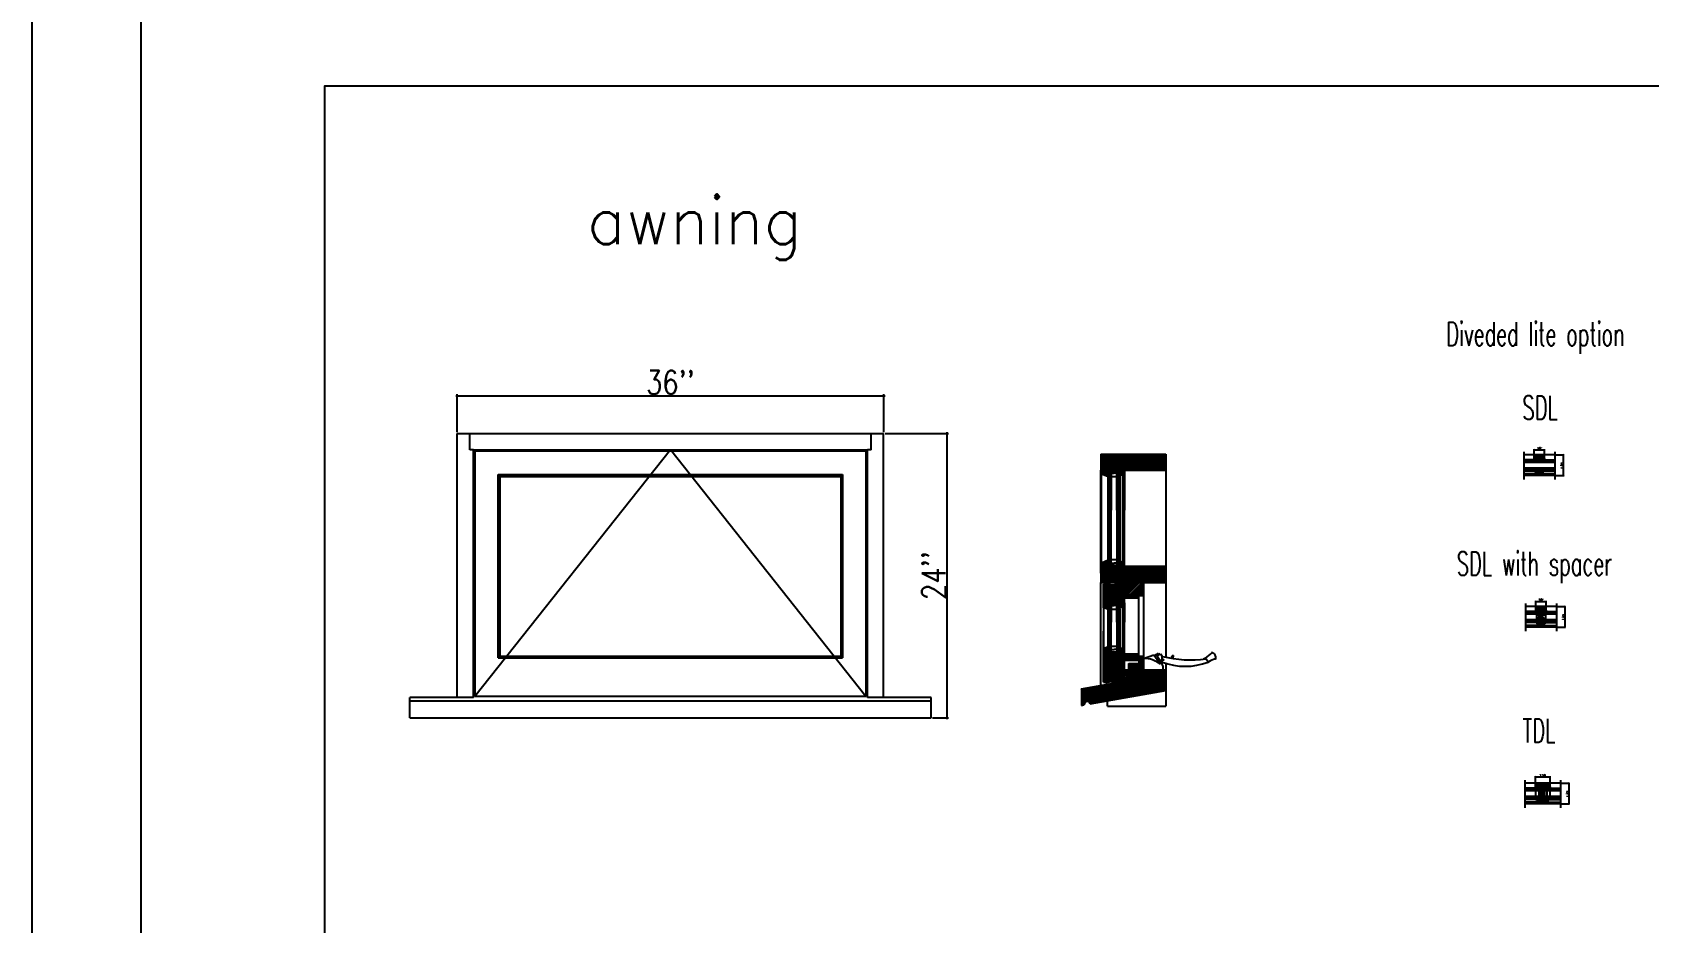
# Model space of a CAD drawing. Header units: inches. Extents: x 1985 to 11287, y 379 to 3234.
# Drawn here: x 8840.1 to 8976.6, y 1825.6 to 1900.8 of the extents above; entities that cross this region are included whole.
import ezdxf

# ---------------------------------------------------------------- set-up
doc = ezdxf.new("R2010")
doc.units = ezdxf.units.IN
doc.header["$MEASUREMENT"] = 0
doc.layers.get('0').update_dxf_attribs({"linetype": 'CONTINUOUS'})
doc.layers.get('Defpoints').update_dxf_attribs({"linetype": 'CONTINUOUS'})
for name, color, linetype in [('COTE1-1 99', 7, 'CONTINUOUS'), ('detail 99', 30, 'CONTINUOUS'), ('elevation 99', 7, 'CONTINUOUS'), ('glass 99', 6, 'CONTINUOUS'), ('glazing tape 99', 7, 'CONTINUOUS'), ('hardware 99', 94, 'CONTINUOUS'), ('hatch 99', 1, 'CONTINUOUS'), ('opening side 99', 1, 'CONTINUOUS'), ('separation 99', 3, 'CONTINUOUS'), ('weatherstripping 99', 5, 'CONTINUOUS'), ('wood detail 99', 7, 'CONTINUOUS')]:
    doc.layers.add(name, color=color, linetype=linetype)
doc.styles.add('MARVIN', font='simplex.shx', dxfattribs={"width": 0.6})
doc.styles.get("Standard").update_dxf_attribs({"font": 'txt.shx', "width": 0.8})
doc.dimstyles.new('1-3', dxfattribs={"dimscale": 2, "dimtxt": 0.125, "dimasz": 0.0625, "dimexe": 0.0625, "dimexo": 0.0625, "dimgap": 0.0625, "dimtad": 1, "dimdec": 4, "dimzin": 0, "dimdsep": 46, "dimlunit": 5, "dimtxsty": 'Standard', "dimblk1": 'OBLIQUE', "dimblk2": 'OBLIQUE', "dimsah": 1, "dimcen": 2, "dimdle": 0.0625, "dimclrd": 1, "dimclre": 1, "dimazin": 0, "dimtfac": 0.375, "dimtdec": 4, "dimtmove": 0, "dimatfit": 3, "dimldrblk": 'OBLIQUE', "dimfxl": 1, "dimfrac": 2, "dimtolj": 1, "dimtzin": 0, "dimarcsym": 0})
doc.dimstyles.new('Muntin', dxfattribs={"dimtxt": 0.125, "dimasz": 0.0625, "dimexe": 0.0625, "dimexo": 0.0625, "dimgap": 0.0625, "dimtad": 1, "dimdec": 5, "dimzin": 0, "dimdsep": 46, "dimlunit": 5, "dimtxsty": 'Standard', "dimblk": 'OBLIQUE', "dimcen": 0.125, "dimclrd": 1, "dimclre": 1, "dimadec": 1, "dimazin": 0, "dimtfac": 0.375, "dimtdec": 5, "dimtmove": 0, "dimatfit": 3, "dimldrblk": 'OBLIQUE', "dimfxl": 1, "dimfrac": 2, "dimtolj": 1, "dimtzin": 0, "dimarcsym": 0})
pattern_1 = [(45, (8551.19921, 1762.0438), (-0.088388348, 0.088388348), [])]

# ---------------------------------------------------------------- blocks, each defined once
blk = doc.blocks.new('_OBLIQUE')
at = {"color": 0, "linetype": 'ByBlock'}
blk.add_line((-0.5, -0.5), (0.5, 0.5), dxfattribs=at)
blk = doc.blocks.new('*D1043')
at = {"layer": 'COTE1-1 99', "color": 1, "lineweight": -2, "transparency": 16777216}
for p, q in [((8912.11, 1866.95), (8917.47, 1866.95)), ((8917.34, 1842.82), (8917.34, 1867.07)), ((8916.11, 1842.95), (8917.47, 1842.95))]:
    blk.add_line(p, q, dxfattribs=at)
at = {"layer": 'Defpoints', "color": 0, "transparency": 16777216}
for p in [(8911.99, 1866.95), (8917.34, 1866.95), (8915.99, 1842.95)]:
    blk.add_point(p, dxfattribs=at)
at = {"layer": 'COTE1-1 99', "color": 1, "lineweight": -2, "transparency": 16777216, "xscale": 0.125, "yscale": 0.125, "zscale": 0.125}
for p, rotation in [((8917.34, 1866.95), 90), ((8917.34, 1842.95), 270)]:
    blk.add_blockref('_OBLIQUE', p, dxfattribs=dict(at, rotation=rotation))
at = {"layer": 'COTE1-1 99', "color": 0, "transparency": 16777216, "insert": (8916.22, 1854.95), "char_height": 2, "attachment_point": 5, "rotation": 90}
blk.add_mtext("\\A1;24''", dxfattribs=at)
blk = doc.blocks.new('*D1044')
at = {"layer": 'COTE1-1 99', "color": 1, "lineweight": -2, "transparency": 16777216}
for p, q in [((8875.86, 1870.13), (8912.11, 1870.13)), ((8875.99, 1867.07), (8875.99, 1870.26)), ((8911.99, 1867.07), (8911.99, 1870.26))]:
    blk.add_line(p, q, dxfattribs=at)
at = {"layer": 'Defpoints', "color": 0, "transparency": 16777216}
for p in [(8911.99, 1870.13), (8875.99, 1866.95), (8911.99, 1866.95)]:
    blk.add_point(p, dxfattribs=at)
at = {"layer": 'COTE1-1 99', "color": 1, "lineweight": -2, "transparency": 16777216, "xscale": 0.125, "yscale": 0.125, "zscale": 0.125, "rotation": 180}
blk.add_blockref('_OBLIQUE', (8875.99, 1870.13), dxfattribs=at)
at = {"layer": 'COTE1-1 99', "color": 1, "lineweight": -2, "transparency": 16777216, "xscale": 0.125, "yscale": 0.125, "zscale": 0.125}
blk.add_blockref('_OBLIQUE', (8911.99, 1870.13), dxfattribs=at)
at = {"layer": 'COTE1-1 99', "color": 0, "transparency": 16777216, "insert": (8893.99, 1871.26), "char_height": 2, "attachment_point": 5}
blk.add_mtext("\\A1;36''", dxfattribs=at)
blk = doc.blocks.new('*D1059')
at = {"layer": 'COTE1-1 99', "color": 1, "lineweight": -2, "transparency": 16777216}
for p, q in [((8967, 1837.12), (8967, 1838.02)), ((8967, 1837.96), (8968.25, 1837.96)), ((8968.25, 1837.12), (8968.25, 1838.02))]:
    blk.add_line(p, q, dxfattribs=at)
at = {"layer": 'Defpoints', "color": 0, "transparency": 16777216}
for p in [(8968.25, 1837.96), (8967, 1837.06), (8968.25, 1837.06)]:
    blk.add_point(p, dxfattribs=at)
at = {"layer": 'COTE1-1 99', "color": 1, "lineweight": -2, "transparency": 16777216, "xscale": 0.0625, "yscale": 0.0625, "zscale": 0.0625, "rotation": 180}
blk.add_blockref('_OBLIQUE', (8967, 1837.96), dxfattribs=at)
at = {"layer": 'COTE1-1 99', "color": 1, "lineweight": -2, "transparency": 16777216, "xscale": 0.0625, "yscale": 0.0625, "zscale": 0.0625}
blk.add_blockref('_OBLIQUE', (8968.25, 1837.96), dxfattribs=at)
at = {"layer": 'COTE1-1 99', "color": 0, "transparency": 16777216, "insert": (8967.62, 1838.08), "char_height": 0.125, "attachment_point": 5}
blk.add_mtext('\\A1;1 1/4', dxfattribs=at)
blk = doc.blocks.new('*D1060')
at = {"layer": 'COTE1-1 99', "color": 1, "lineweight": -2, "transparency": 16777216}
for p, q in [((8966.9, 1864.84), (8966.9, 1865.63)), ((8966.9, 1865.56), (8967.78, 1865.56)), ((8967.78, 1864.84), (8967.78, 1865.63))]:
    blk.add_line(p, q, dxfattribs=at)
at = {"layer": 'Defpoints', "color": 0, "transparency": 16777216}
for p in [(8967.78, 1865.56), (8966.9, 1864.78), (8967.78, 1864.78)]:
    blk.add_point(p, dxfattribs=at)
at = {"layer": 'COTE1-1 99', "color": 1, "lineweight": -2, "transparency": 16777216, "xscale": 0.0625, "yscale": 0.0625, "zscale": 0.0625, "rotation": 180}
blk.add_blockref('_OBLIQUE', (8966.9, 1865.56), dxfattribs=at)
at = {"layer": 'COTE1-1 99', "color": 1, "lineweight": -2, "transparency": 16777216, "xscale": 0.0625, "yscale": 0.0625, "zscale": 0.0625}
blk.add_blockref('_OBLIQUE', (8967.78, 1865.56), dxfattribs=at)
at = {"layer": 'COTE1-1 99', "color": 0, "transparency": 16777216, "insert": (8967.34, 1865.69), "char_height": 0.125, "attachment_point": 5}
blk.add_mtext('\\A1;7/8"', dxfattribs=at)
blk = doc.blocks.new('*D1061')
at = {"layer": 'COTE1-1 99', "color": 1, "lineweight": -2, "transparency": 16777216}
for p, q in [((8967.04, 1852.04), (8967.04, 1852.82)), ((8967.04, 1852.76), (8967.91, 1852.76)), ((8967.91, 1852.04), (8967.91, 1852.82))]:
    blk.add_line(p, q, dxfattribs=at)
at = {"layer": 'Defpoints', "color": 0, "transparency": 16777216}
for p in [(8967.04, 1851.98), (8967.91, 1852.76), (8967.91, 1851.98)]:
    blk.add_point(p, dxfattribs=at)
at = {"layer": 'COTE1-1 99', "color": 1, "lineweight": -2, "transparency": 16777216, "xscale": 0.0625, "yscale": 0.0625, "zscale": 0.0625, "rotation": 180}
blk.add_blockref('_OBLIQUE', (8967.04, 1852.76), dxfattribs=at)
at = {"layer": 'COTE1-1 99', "color": 1, "lineweight": -2, "transparency": 16777216, "xscale": 0.0625, "yscale": 0.0625, "zscale": 0.0625}
blk.add_blockref('_OBLIQUE', (8967.91, 1852.76), dxfattribs=at)
at = {"layer": 'COTE1-1 99', "color": 0, "transparency": 16777216, "insert": (8967.47, 1852.89), "char_height": 0.125, "attachment_point": 5}
blk.add_mtext('\\A1;7/8"', dxfattribs=at)
blk = doc.blocks.new('*D1062')
at = {"layer": 'COTE1-1 99', "color": 1, "lineweight": -2, "transparency": 16777216}
for p, q in [((8969.18, 1837.43), (8969.89, 1837.43)), ((8969.83, 1837.43), (8969.83, 1835.68)), ((8969.18, 1835.68), (8969.89, 1835.68))]:
    blk.add_line(p, q, dxfattribs=at)
at = {"layer": 'Defpoints', "color": 0, "transparency": 16777216}
for p in [(8969.12, 1837.43), (8969.12, 1835.68), (8969.83, 1835.68)]:
    blk.add_point(p, dxfattribs=at)
at = {"layer": 'COTE1-1 99', "color": 1, "lineweight": -2, "transparency": 16777216, "xscale": 0.0625, "yscale": 0.0625, "zscale": 0.0625}
for p, rotation in [((8969.83, 1837.43), 90), ((8969.83, 1835.68), 270)]:
    blk.add_blockref('_OBLIQUE', p, dxfattribs=dict(at, rotation=rotation))
at = {"layer": 'COTE1-1 99', "color": 0, "transparency": 16777216, "insert": (8969.7, 1836.53), "char_height": 0.125, "attachment_point": 5, "rotation": 90}
blk.add_mtext('\\A1;1 3/4', dxfattribs=at)
blk = doc.blocks.new('*D1063')
at = {"layer": 'COTE1-1 99', "color": 1, "lineweight": -2, "transparency": 16777216}
for p, q in [((8968.85, 1852.35), (8969.55, 1852.35)), ((8969.49, 1852.35), (8969.49, 1850.6)), ((8968.85, 1850.6), (8969.55, 1850.6))]:
    blk.add_line(p, q, dxfattribs=at)
at = {"layer": 'Defpoints', "color": 0, "transparency": 16777216}
for p in [(8968.79, 1852.35), (8968.79, 1850.6), (8969.49, 1850.6)]:
    blk.add_point(p, dxfattribs=at)
at = {"layer": 'COTE1-1 99', "color": 1, "lineweight": -2, "transparency": 16777216, "xscale": 0.0625, "yscale": 0.0625, "zscale": 0.0625}
for p, rotation in [((8969.49, 1852.35), 90), ((8969.49, 1850.6), 270)]:
    blk.add_blockref('_OBLIQUE', p, dxfattribs=dict(at, rotation=rotation))
at = {"layer": 'COTE1-1 99', "color": 0, "transparency": 16777216, "insert": (8969.37, 1851.45), "char_height": 0.125, "attachment_point": 5, "rotation": 90}
blk.add_mtext('\\A1;1 3/4', dxfattribs=at)
blk = doc.blocks.new('*D1064')
at = {"layer": 'COTE1-1 99', "color": 1, "lineweight": -2, "transparency": 16777216}
for p, q in [((8968.71, 1865.15), (8969.42, 1865.15)), ((8969.36, 1865.15), (8969.36, 1863.4)), ((8968.71, 1863.4), (8969.42, 1863.4))]:
    blk.add_line(p, q, dxfattribs=at)
at = {"layer": 'Defpoints', "color": 0, "transparency": 16777216}
for p in [(8968.65, 1865.15), (8968.65, 1863.4), (8969.36, 1863.4)]:
    blk.add_point(p, dxfattribs=at)
at = {"layer": 'COTE1-1 99', "color": 1, "lineweight": -2, "transparency": 16777216, "xscale": 0.0625, "yscale": 0.0625, "zscale": 0.0625}
for p, rotation in [((8969.36, 1865.15), 90), ((8969.36, 1863.4), 270)]:
    blk.add_blockref('_OBLIQUE', p, dxfattribs=dict(at, rotation=rotation))
at = {"layer": 'COTE1-1 99', "color": 0, "transparency": 16777216, "insert": (8969.23, 1864.25), "char_height": 0.125, "attachment_point": 5, "rotation": 90}
blk.add_mtext('\\A1;1 3/4', dxfattribs=at)

msp = doc.modelspace()

# ---------------------------------------------------------------- hatches: boundary and pattern name
at = {"layer": 'glazing tape 99'}
h = msp.add_hatch(color=256, dxfattribs=at)
h.paths.add_polyline_path([(8931.058183, 1863.303151), (8930.995683, 1863.303151), (8930.995683, 1863.838866), (8931.058183, 1863.838866)])
h.paths.add_polyline_path([(8931.870683, 1863.303151), (8931.808183, 1863.303151), (8931.808183, 1863.838866), (8931.870683, 1863.838866)])
h = msp.add_hatch(color=256, dxfattribs=at)
h.paths.add_polyline_path([(8967.777257, 1864.716243), (8966.902257, 1864.716243), (8966.902257, 1864.653743), (8967.777257, 1864.653743)])
h.paths.add_polyline_path([(8967.777257, 1863.903743), (8967.390262, 1863.903743), (8967.277257, 1863.903743), (8966.902257, 1863.903743), (8966.902257, 1863.841243), (8967.777257, 1863.841243)])
h = msp.add_hatch(color=256, dxfattribs=at)
h.paths.add_polyline_path([(8931.058183, 1856.275373), (8930.995683, 1856.275373), (8930.995683, 1855.739659), (8931.058183, 1855.739659)])
h.paths.add_polyline_path([(8931.870683, 1856.275373), (8931.808183, 1856.275373), (8931.808183, 1855.739659), (8931.870683, 1855.739659)])
h = msp.add_hatch(color=256, dxfattribs=at)
h.paths.add_polyline_path([(8931.058183, 1852.114659), (8930.995683, 1852.114659), (8930.995683, 1852.650373), (8931.058183, 1852.650373)])
h.paths.add_polyline_path([(8931.870683, 1852.114659), (8931.808183, 1852.114659), (8931.808183, 1852.650373), (8931.870683, 1852.650373)])
h = msp.add_hatch(color=256, dxfattribs=at)
h.paths.add_polyline_path([(8967.910599, 1851.913831), (8967.035599, 1851.913831), (8967.035599, 1851.851331), (8967.910599, 1851.851331)])
h.paths.add_polyline_path([(8967.910599, 1851.101331), (8967.035599, 1851.101331), (8967.035599, 1851.038831), (8967.910599, 1851.038831)])
h = msp.add_hatch(color=256, dxfattribs=at)
h.paths.add_polyline_path([(8931.058183, 1848.964777), (8930.995683, 1848.964777), (8930.995683, 1848.429063), (8931.058183, 1848.429063)])
h.paths.add_polyline_path([(8931.870683, 1848.964777), (8931.808183, 1848.964777), (8931.808183, 1848.429063), (8931.870683, 1848.429063)])
h = msp.add_hatch(color=256, dxfattribs=at)
h.paths.add_polyline_path([(8967.495839, 1836.996232), (8966.995839, 1836.996232), (8966.995839, 1836.933732), (8967.464639, 1836.933732), (8967.495839, 1836.933732)])
h.paths.add_polyline_path([(8967.519339, 1836.183732), (8967.464639, 1836.183732), (8967.019339, 1836.183732), (8967.019339, 1836.121232), (8967.519339, 1836.121232)])
h.paths.add_polyline_path([(8968.222339, 1836.183732), (8967.777039, 1836.183732), (8967.722339, 1836.183732), (8967.722339, 1836.121232), (8968.222339, 1836.121232)])
h.paths.add_polyline_path([(8968.245839, 1836.996232), (8967.745839, 1836.996232), (8967.745839, 1836.933732), (8967.777039, 1836.933732), (8968.245839, 1836.933732)])
at = {"layer": 'hardware 99'}
h = msp.add_hatch(dxfattribs=at)
h.set_pattern_fill('HONEY', color=256, scale=0.25, style=0)
h.set_pattern_definition([(0, (8511.38376, 1597.576274), (0.046875, 0.0270632937), [0.03125, -0.0625]), (120, (8511.38376, 1597.576274), (-0.0468749999, 0.027063294), [0.03125, -0.0625]), (60, (8511.38376, 1597.576274), (1e-10, 0.0541265877), [-0.0625, 0.03125])])
h.paths.add_polyline_path([(8931.558183, 1854.364659), (8931.558183, 1853.864659), (8932.308183, 1853.864659), (8932.308183, 1854.364659)])
h = msp.add_hatch(dxfattribs=at)
h.set_pattern_fill('HONEY', color=256, scale=0.25, style=0)
h.set_pattern_definition([(0, (8529.71852, 1597.75685), (0.046875, 0.0270632937), [0.03125, -0.0625]), (120, (8529.71852, 1597.75685), (-0.0468749999, 0.027063294), [0.03125, -0.0625]), (60, (8529.71852, 1597.75685), (1e-10, 0.0541265877), [-0.0625, 0.03125])])
h.paths.add_polyline_path([(8932.683183, 1847.523325), (8932.683183, 1846.960825), (8933.933183, 1846.960825), (8933.933183, 1847.523325)])
h = msp.add_hatch(dxfattribs=at)
h.set_pattern_fill('HONEY', color=256, scale=0.25, style=0)
h.set_pattern_definition([(0, (8517.806934, 1833.269348), (0.046875, 0.0270632937), [0.03125, -0.0625]), (120, (8517.806934, 1833.269348), (-0.0468749999, 0.027063294), [0.03125, -0.0625]), (60, (8517.806934, 1833.269348), (1e-10, 0.0541265877), [-0.0625, 0.03125])])
h.paths.add_polyline_path([(8932.308183, 1845.891063), (8932.308183, 1846.391036), (8931.558183, 1846.391036), (8931.558183, 1845.891063)])
at = {"layer": 'hatch 99'}
h = msp.add_hatch(dxfattribs=at)
h.set_pattern_fill('ANSI31', color=256, style=0)
h.set_pattern_definition(pattern_1)
h.paths.add_polyline_path([(8935.808183, 1865.213866), (8930.308183, 1865.213866), (8930.308183, 1863.838866), (8930.995683, 1863.838866), (8932.308183, 1863.838866), (8935.808183, 1863.838866)])
h.paths.add_polyline_path([(8930.995683, 1863.838866), (8930.370683, 1863.838866), (8930.370683, 1863.544223), (8930.933183, 1863.303151), (8930.995683, 1863.303151)])
h.paths.add_polyline_path([(8932.245683, 1863.838866), (8931.870683, 1863.838866), (8931.870683, 1863.303151), (8931.933183, 1863.303151, -0.375199902), (8932.058183, 1863.459401, 0.3507810594), (8932.183183, 1863.602529), (8932.183183, 1863.615651), (8932.245683, 1863.615651)])
h = msp.add_hatch(dxfattribs=at)
h.set_pattern_fill('ANSI31', color=256, style=0)
h.set_pattern_definition([(45, (6960.06148, 2593.43357), (-0.088388348, 0.088388348), [])])
h.paths.add_polyline_path([(8966.902257, 1863.841243), (8966.902257, 1863.778743, -0.375199902), (8967.058507, 1863.653743, 0.3507810594), (8967.201635, 1863.528743), (8967.214757, 1863.528743), (8967.214757, 1863.466243), (8967.464757, 1863.466243), (8967.464757, 1863.528743, 0.375199902), (8967.621007, 1863.653743, -0.375199902), (8967.777257, 1863.778743), (8967.777257, 1863.841243)])
h.paths.add_polyline_path([(8967.062971, 1865.153743), (8966.902257, 1864.778743), (8966.902257, 1864.716243), (8967.777257, 1864.716243), (8967.777257, 1864.778743), (8967.616543, 1865.153743)])
h = msp.add_hatch(dxfattribs=at)
h.set_pattern_fill('ANSI31', color=256, style=0)
h.set_pattern_definition(pattern_1)
h.paths.add_polyline_path([(8930.995683, 1856.275373), (8930.933183, 1856.275373), (8930.370683, 1856.034302), (8930.370683, 1855.739659), (8930.995683, 1855.739659)])
h.paths.add_polyline_path([(8932.245683, 1855.962873), (8932.183183, 1855.962873), (8932.183183, 1855.975995, 0.3507810554), (8932.058183, 1856.119123, -0.375199902), (8931.933183, 1856.275373), (8931.870683, 1856.275373), (8931.870683, 1855.739659), (8932.245683, 1855.739659)])
h.paths.add_polyline_path([(8935.808183, 1855.739659), (8930.308183, 1855.739659), (8930.308183, 1855.144861), (8930.308183, 1854.364659), (8930.808232, 1854.364659), (8930.808232, 1854.677159), (8930.878232, 1854.677159), (8930.878232, 1854.364659), (8935.808183, 1854.364659)])
h.paths.add_polyline_path([(8932.308183, 1853.864659), (8931.558183, 1853.864659), (8931.558183, 1854.155968), (8931.120329, 1854.155968, 0.1419722157), (8930.737987, 1854.238039, 0.0354966165), (8930.558183, 1854.220973), (8930.558183, 1852.275373), (8930.933183, 1852.114659), (8930.995683, 1852.114659), (8930.995683, 1852.650373), (8932.308183, 1852.650373)])
h.paths.add_polyline_path([(8932.245683, 1852.650373), (8931.870683, 1852.650373), (8931.870683, 1852.114659), (8931.933183, 1852.114659, -0.375199902), (8932.058183, 1852.270909, 0.3507810594), (8932.183183, 1852.414037), (8932.183183, 1852.427159), (8932.245683, 1852.427159)])
h.paths.add_polyline_path([(8933.933183, 1854.364659), (8932.308183, 1854.364659), (8932.308183, 1853.677159), (8932.308183, 1853.551709, -0.3659773819), (8932.49306, 1853.395459), (8932.745683, 1853.395459), (8932.745683, 1853.332959), (8932.49306, 1853.332959, -0.3659773819), (8932.308183, 1853.176709), (8932.308183, 1853.052159), (8933.495683, 1853.052159), (8933.495683, 1853.239659), (8933.933183, 1853.239659)])
h = msp.add_hatch(dxfattribs=at)
h.set_pattern_fill('ANSI31', color=256, style=0)
h.set_pattern_definition([(45, (6960.06148, 2596.89444), (-0.088388348, 0.088388348), [])])
h.paths.add_polyline_path([(8967.910599, 1851.913831), (8967.910599, 1851.976331), (8967.749885, 1852.351331), (8967.196314, 1852.351331), (8967.035599, 1851.976331), (8967.035599, 1851.913831)])
h.paths.add_polyline_path([(8967.035599, 1851.038831), (8967.035599, 1850.976331, -0.375199902), (8967.191849, 1850.851331, 0.3507810594), (8967.334977, 1850.726331), (8967.348099, 1850.726331), (8967.348099, 1850.663831), (8967.598099, 1850.663831), (8967.598099, 1850.726331, 0.375199902), (8967.754349, 1850.851331, -0.375199902), (8967.910599, 1850.976331), (8967.910599, 1851.038831)])
h = msp.add_hatch(dxfattribs=at)
h.set_pattern_fill('ANSI31', color=256, style=0)
h.set_pattern_definition(pattern_1)
h.paths.add_polyline_path([(8932.245683, 1848.652277), (8932.183183, 1848.652277), (8932.183183, 1848.665399, 0.3507810554), (8932.058183, 1848.808527, -0.375199902), (8931.933183, 1848.964777), (8931.870683, 1848.964777), (8931.870683, 1848.429063), (8932.245683, 1848.429063)])
h.paths.add_polyline_path([(8932.308183, 1848.429063), (8930.995683, 1848.429063), (8930.995683, 1848.964777), (8930.933183, 1848.964777), (8930.558183, 1848.804063), (8930.558183, 1848.723706), (8930.558183, 1845.951021, 0.0354966165), (8930.737987, 1845.933955, 0.1419722158), (8931.120329, 1846.016026), (8931.558183, 1846.016026), (8931.558183, 1846.391036), (8932.308183, 1846.391036), (8932.308183, 1846.960825)])
h.paths.add_polyline_path([(8933.933183, 1848.148325), (8933.495683, 1848.148325), (8933.495683, 1848.335825), (8932.308183, 1848.335825), (8932.308183, 1848.148325), (8932.308183, 1847.773325), (8933.558183, 1847.773325), (8933.558183, 1847.660825), (8933.933183, 1847.660825)])
h.paths.add_polyline_path([(8935.808183, 1846.640452), (8935.808183, 1846.960825), (8932.308183, 1846.960825), (8932.308183, 1846.648325, -0.3659773819), (8932.49306, 1846.492075), (8932.745683, 1846.492075), (8932.745683, 1846.429575), (8932.49306, 1846.429575, -0.3659773819), (8932.308183, 1846.273325), (8932.308183, 1846.023308)])
h.paths.add_polyline_path([(8935.808183, 1846.640452), (8932.308183, 1846.023308), (8932.308183, 1845.891063), (8931.558183, 1845.891063), (8928.683183, 1845.384123), (8928.683183, 1843.987911), (8928.927243, 1844.030945, -1), (8929.419647, 1844.117769), (8935.808183, 1845.244241)])
h = msp.add_hatch(dxfattribs=at)
h.set_pattern_fill('ANSI31', color=256, style=0)
h.set_pattern_definition([(45, (6960.06148, 2599.61542), (-0.088388348, 0.088388348), [])])
h.paths.add_polyline_path([(8968.245839, 1836.996232), (8968.245839, 1837.058732), (8968.085125, 1837.433732), (8967.156553, 1837.433732), (8966.995839, 1837.058732), (8966.995839, 1836.996232), (8967.558339, 1836.996232), (8967.558339, 1835.683732), (8967.683339, 1835.683732), (8967.683339, 1836.996232)])
h.paths.add_polyline_path([(8967.683339, 1835.746232), (8967.870839, 1835.746232), (8967.870839, 1835.808732, 0.3238361142), (8968.066089, 1835.933732, -0.375199902), (8968.222339, 1836.058732), (8968.222339, 1836.121232), (8967.683339, 1836.121232)], flags=16)
h.paths.add_polyline_path([(8967.019339, 1836.121232), (8967.019339, 1836.058732, -0.375199902), (8967.175589, 1835.933732, 0.2926816438), (8967.348348, 1835.808732), (8967.370839, 1835.808732), (8967.370839, 1835.746232), (8967.558339, 1835.746232), (8967.558339, 1836.121232)], flags=17)
at = {"layer": 'weatherstripping 99'}
h = msp.add_hatch(dxfattribs=at)
h.set_pattern_fill('HONEY', color=256, scale=0.25, angle=-90, style=0)
h.set_pattern_definition([(90, (8671.326888, 1433.58771), (0.0270632938, 0.046875), [0.03125, -0.0625]), (330, (8671.326888, 1433.58771), (0.027063294, -0.0468749999), [0.03125, -0.0625]), (30, (8671.326888, 1433.58771), (0.0541265877, 1e-10), [-0.0625, 0.03125])])
h.paths.add_polyline_path([(8930.969036, 1854.358434, 0.2324451644), (8930.956369, 1854.364659), (8930.886732, 1854.364659, -0.4142135624), (8930.870732, 1854.380659), (8930.870732, 1854.497659), (8930.902232, 1854.570702), (8930.843357, 1854.611781, 0.1534884587), (8930.834202, 1854.614659), (8930.824232, 1854.614659, 0.4142135624), (8930.808232, 1854.598659), (8930.808232, 1854.310932, 0.2561615769), (8930.815629, 1854.297442), (8931.0914, 1854.121567, 0.3518020298), (8931.111317, 1854.123744), (8931.123283, 1854.13571, 0.3771555929), (8931.124636, 1854.156798)])

# ---------------------------------------------------------------- linework, layer by layer
at = {"layer": 'elevation 99'}
for p, q in [((8875.986384, 1844.65275), (8875.986384, 1866.947983)), ((8875.986384, 1866.947983), (8911.986384, 1866.947983)), ((8877.048884, 1865.572983), (8877.048884, 1866.947983)), ((8910.923884, 1865.572983), (8910.923884, 1866.947983)), ((8911.986384, 1844.65275), (8911.986384, 1866.947983)), ((8877.361384, 1865.572983), (8877.048884, 1865.572983)), ((8877.361384, 1844.65275), (8877.361384, 1865.572983)), ((8877.361384, 1865.572983), (8910.611384, 1865.572983)), ((8877.48647, 1865.447521), (8877.48647, 1844.74834)), ((8910.484584, 1865.447521), (8877.48647, 1865.447521)), ((8910.484584, 1865.447521), (8910.484584, 1844.74834)), ((8910.611384, 1844.65275), (8910.611384, 1865.572983)), ((8910.923884, 1865.572983), (8910.611384, 1865.572983)), ((8879.450684, 1847.994383), (8879.450684, 1863.483683)), ((8879.450684, 1863.483683), (8908.522084, 1863.483683)), ((8879.450684, 1863.483683), (8879.611384, 1863.322983)), ((8879.611384, 1848.155083), (8879.611384, 1863.322983)), ((8879.611384, 1863.322983), (8908.361384, 1863.322983)), ((8908.361384, 1863.322983), (8908.522084, 1863.483683)), ((8908.361384, 1863.322983), (8908.361384, 1848.155083)), ((8908.522084, 1863.483683), (8908.522084, 1847.994383)), ((8879.450684, 1847.994383), (8879.611384, 1848.155083)), ((8879.450684, 1847.994383), (8908.522084, 1847.994383)), ((8879.611384, 1848.155083), (8908.361384, 1848.155083)), ((8908.361384, 1848.155083), (8908.522084, 1847.994383)), ((8910.484584, 1844.74834), (8877.48647, 1844.74834)), ((8877.361384, 1844.65275), (8871.986384, 1844.65275)), ((8871.986384, 1842.947983), (8871.986384, 1844.65275)), ((8915.986384, 1844.344178), (8871.986384, 1844.344178)), ((8915.986384, 1844.65275), (8910.611384, 1844.65275)), ((8915.986384, 1842.947983), (8915.986384, 1844.65275)), ((8871.986384, 1842.947983), (8915.986384, 1842.947983))]:
    msp.add_line(p, q, dxfattribs=at)
at = {"layer": 'glass 99', "color": 6}
for p, q in [((8967.777257, 1864.653743), (8966.027257, 1864.653743)), ((8966.027257, 1864.528743), (8968.652257, 1864.528743)), ((8968.652257, 1864.028743), (8966.027257, 1864.028743)), ((8966.027257, 1863.903743), (8967.402257, 1863.903743)), ((8967.277257, 1864.653743), (8968.652257, 1864.653743)), ((8967.777257, 1863.903743), (8967.277257, 1863.903743)), ((8968.652257, 1863.903743), (8967.277257, 1863.903743)), ((8968.652257, 1864.653743), (8967.390262, 1864.653743)), ((8968.652257, 1864.528743), (8967.390262, 1864.528743)), ((8967.390262, 1864.028743), (8968.652257, 1864.028743)), ((8967.390262, 1863.903743), (8968.652257, 1863.903743)), ((8967.910599, 1851.851331), (8966.160599, 1851.851331)), ((8966.160599, 1851.726331), (8968.785599, 1851.726331)), ((8967.848099, 1851.663831), (8967.098099, 1851.288831)), ((8967.098099, 1851.663831), (8967.848099, 1851.288831)), ((8967.098099, 1851.663831), (8967.098099, 1851.288831)), ((8967.098099, 1851.663831), (8967.848099, 1851.663831)), ((8967.410599, 1851.851331), (8968.785599, 1851.851331)), ((8968.785599, 1851.851331), (8967.523604, 1851.851331)), ((8968.785599, 1851.726331), (8967.523604, 1851.726331)), ((8967.848099, 1851.663831), (8967.848099, 1851.288831)), ((8968.785599, 1851.226331), (8966.160599, 1851.226331)), ((8966.160599, 1851.101331), (8967.035599, 1851.101331)), ((8968.785599, 1851.101331), (8967.035599, 1851.101331)), ((8967.848099, 1851.288831), (8967.098099, 1851.288831)), ((8967.523604, 1851.226331), (8968.785599, 1851.226331)), ((8967.523604, 1851.101331), (8968.785599, 1851.101331)), ((8967.464639, 1836.933732), (8966.120839, 1836.933732)), ((8966.120839, 1836.808732), (8967.464639, 1836.808732)), ((8967.282549, 1836.779486), (8967.176287, 1836.808732)), ((8967.464639, 1836.933732), (8967.464639, 1836.183732)), ((8969.120839, 1836.933732), (8967.777039, 1836.933732)), ((8967.777039, 1836.933732), (8967.777039, 1836.183732)), ((8969.120839, 1836.808732), (8967.777039, 1836.808732)), ((8967.777039, 1836.808732), (8969.130903, 1836.808732)), ((8967.959129, 1836.779486), (8968.065391, 1836.808732)), ((8967.464639, 1836.308732), (8966.120839, 1836.308732)), ((8966.120839, 1836.183732), (8967.464639, 1836.183732)), ((8967.282549, 1836.339164), (8967.174365, 1836.308732)), ((8969.120839, 1836.308732), (8967.777039, 1836.308732)), ((8967.777039, 1836.308732), (8969.130903, 1836.308732)), ((8969.120839, 1836.183732), (8967.777039, 1836.183732)), ((8967.958044, 1836.339469), (8968.067313, 1836.308732))]:
    msp.add_line(p, q, dxfattribs=at)
at = {"layer": 'glass 99'}
for p, q in [((8931.058183, 1863.745116), (8931.058183, 1860.481748)), ((8931.058183, 1863.209401), (8931.058183, 1863.745116)), ((8931.058183, 1863.745116), (8931.808183, 1863.745116)), ((8931.058183, 1855.833409), (8931.058183, 1863.209401)), ((8931.183183, 1863.745116), (8931.183183, 1860.481748)), ((8931.213174, 1863.603246), (8931.183183, 1863.495463)), ((8931.183183, 1855.833409), (8931.183183, 1863.303151)), ((8931.183183, 1863.303151), (8931.683183, 1863.303151)), ((8931.213174, 1863.603246), (8931.433183, 1863.603246)), ((8931.653192, 1863.603246), (8931.433183, 1863.603246)), ((8931.653192, 1863.603246), (8931.683183, 1863.495463)), ((8931.683183, 1860.481748), (8931.683183, 1863.745116)), ((8931.683183, 1863.303151), (8931.683183, 1855.833409)), ((8931.808183, 1860.481748), (8931.808183, 1863.745116)), ((8931.808183, 1863.209401), (8931.808183, 1855.833409)), ((8931.058183, 1856.369123), (8931.058183, 1855.833409)), ((8931.058183, 1855.833409), (8931.808183, 1855.833409)), ((8931.683183, 1856.275373), (8931.183183, 1856.275373)), ((8931.213174, 1856.010993), (8931.183183, 1856.118776)), ((8931.213174, 1856.010993), (8931.433183, 1856.010993)), ((8931.653192, 1856.010993), (8931.433183, 1856.010993)), ((8931.653192, 1856.010993), (8931.683183, 1856.118776)), ((8931.058183, 1852.556623), (8931.058183, 1851.007541)), ((8931.058183, 1852.020909), (8931.058183, 1852.556623)), ((8931.058183, 1852.556623), (8931.808183, 1852.556623)), ((8931.058183, 1848.522813), (8931.058183, 1852.020909)), ((8931.183183, 1852.556623), (8931.183183, 1851.007541)), ((8931.213174, 1852.414753), (8931.183183, 1852.306971)), ((8931.183183, 1848.522813), (8931.183183, 1852.114659)), ((8931.183183, 1852.114659), (8931.683183, 1852.114659)), ((8931.213174, 1852.414753), (8931.433183, 1852.414753)), ((8931.653192, 1852.414753), (8931.433183, 1852.414753)), ((8931.653192, 1852.414753), (8931.683183, 1852.306971)), ((8931.683183, 1851.007541), (8931.683183, 1852.556623)), ((8931.683183, 1852.114659), (8931.683183, 1848.522813)), ((8931.808183, 1851.007541), (8931.808183, 1852.556623)), ((8931.808183, 1852.020909), (8931.808183, 1848.522813)), ((8931.058183, 1849.058527), (8931.058183, 1848.522813)), ((8931.683183, 1848.964777), (8931.183183, 1848.964777)), ((8931.058183, 1848.522813), (8931.808183, 1848.522813)), ((8931.213174, 1848.700397), (8931.183183, 1848.80818)), ((8931.213174, 1848.700397), (8931.433183, 1848.700397)), ((8931.653192, 1848.700397), (8931.433183, 1848.700397)), ((8931.653192, 1848.700397), (8931.683183, 1848.80818)), ((8967.018085, 1836.808732), (8967.018085, 1836.308732)), ((8967.282549, 1836.779486), (8967.282549, 1836.339164)), ((8967.959129, 1836.779486), (8967.959129, 1836.308732)), ((8968.223593, 1836.808732), (8968.223593, 1836.308732))]:
    msp.add_line(p, q, dxfattribs=at)
at = {"layer": 'glazing tape 99'}
for p, q in [((8966.902257, 1864.716243), (8966.902257, 1864.653743)), ((8967.777257, 1864.716243), (8967.777257, 1864.653743)), ((8967.035599, 1851.913831), (8967.035599, 1851.851331)), ((8967.910599, 1851.913831), (8967.910599, 1851.851331)), ((8966.995839, 1836.996232), (8966.995839, 1836.933732)), ((8967.495839, 1836.933732), (8967.464639, 1836.933732)), ((8967.495839, 1836.996232), (8967.495839, 1836.933732)), ((8967.745839, 1836.996232), (8967.745839, 1836.933732)), ((8967.745839, 1836.933732), (8967.777039, 1836.933732)), ((8968.245839, 1836.996232), (8968.245839, 1836.933732)), ((8967.519339, 1836.183732), (8967.464639, 1836.183732)), ((8967.519339, 1836.121232), (8967.519339, 1836.183732)), ((8967.722339, 1836.121232), (8967.722339, 1836.183732)), ((8967.722339, 1836.183732), (8967.777039, 1836.183732))]:
    msp.add_line(p, q, dxfattribs=at)
at = {"layer": 'hardware 99'}
for p, q in [((8931.558183, 1853.864659), (8931.558183, 1854.364659)), ((8931.558183, 1854.364659), (8932.308183, 1854.364659)), ((8932.308183, 1854.364659), (8932.308183, 1853.864659)), ((8932.308183, 1853.864659), (8931.558183, 1853.864659)), ((8932.683183, 1846.960825), (8932.683183, 1847.523325)), ((8932.683183, 1847.523325), (8933.933183, 1847.523325)), ((8933.620683, 1847.523325), (8933.620683, 1847.660825)), ((8933.620683, 1847.660825), (8933.933183, 1847.660825)), ((8933.933183, 1847.960825), (8934.808183, 1848.260825)), ((8934.808183, 1848.260825), (8935.353183, 1847.460825)), ((8934.855476, 1848.191404), (8934.979443, 1848.275856)), ((8934.979443, 1848.275856), (8935.429856, 1847.614699)), ((8934.993519, 1848.255195), (8935.20013, 1848.395949)), ((8935.063896, 1848.151889), (8935.353152, 1848.348945)), ((8935.080683, 1847.860825), (8935.20465, 1847.945278)), ((8935.20013, 1848.395949), (8935.270507, 1848.292643)), ((8935.305889, 1847.530247), (8935.496956, 1847.660411)), ((8935.345404, 1847.738666), (8935.495683, 1847.841044)), ((8935.353152, 1848.348945), (8935.506363, 1848.124048)), ((8935.495683, 1847.669057), (8935.495683, 1848.101097)), ((8936.294953, 1847.96947), (8936.329645, 1848.214277)), ((8936.329645, 1848.214277), (8936.46826, 1848.194634)), ((8936.433183, 1847.947107), (8936.46826, 1848.194634)), ((8939.161453, 1847.989619), (8938.991567, 1847.894638)), ((8939.370683, 1847.648325), (8939.161453, 1847.989619)), ((8931.558183, 1846.391036), (8931.558183, 1845.891063)), ((8932.308183, 1846.391036), (8931.558183, 1846.391036)), ((8932.308183, 1845.891063), (8932.308183, 1846.391036)), ((8933.933183, 1846.960825), (8932.683183, 1846.960825)), ((8931.558183, 1845.891063), (8932.308183, 1845.891063))]:
    msp.add_line(p, q, dxfattribs=at)
at = {"layer": 'hardware 99', "linetype": 'Continuous'}
for p, q in [((8933.933183, 1846.960825), (8933.933183, 1847.960825)), ((8933.933183, 1846.960825), (8933.933183, 1847.960825)), ((8933.933183, 1846.960825), (8935.558183, 1846.960825)), ((8935.558183, 1847.335825), (8935.558183, 1846.960825))]:
    msp.add_line(p, q, dxfattribs=at)
at = {"layer": 'hardware 99'}
msp.add_circle((8935.595186, 1847.845538), 0.034449, dxfattribs=at)
for centre, radius, start, end in [((8933.945522, 1845.729469), 2.23139, 50.88753444, 90.31684067), ((8935.282544, 1847.509476), 0.085771, 325.44376451, 36.95264484), ((8935.026498, 1847.246895), 0.539071, 9.49546379, 42.46315861), ((8935.525683, 1848.101097), 0.03, 75.78266616, 180), ((8935.525683, 1847.669057), 0.03, 180, 249.40353102), ((8937.433183, 1852.744829), 5.452362, 249.40353102, 290.81493191), ((8937.908991, 1857.507872), 9.673998, 255.78266616, 277.69052769), ((8938.272002, 1849.546616), 1.793144, 299.73763364, 321.89018439), ((8940.354715, 1846.149311), 1.793144, 101.1304652, 123.28301595), ((8939.706338, 1848.421215), 0.03, 68.91411633, 141.37720675), ((8939.532132, 1847.986973), 0.49788, 31.03052478, 68.1872996), ((8939.53649, 1847.979864), 0.49788, 354.83334999, 31.99012481), ((8940.002506, 1847.938108), 0.03, 281.64344283, 354.10653326)]:
    msp.add_arc(centre, radius, start, end, dxfattribs=at)
at = {"layer": 'opening side 99'}
for p, q in [((8893.986384, 1865.572983), (8877.48647, 1844.74834)), ((8910.484584, 1844.74834), (8893.986384, 1865.572983))]:
    msp.add_line(p, q, dxfattribs=at)
at = {"layer": 'separation 99'}
for points in [[(8840.122035, 2103.669696), (9954.635727, 2103.669696), (9954.635727, 1326.396456), (8840.122035, 1326.396456)], [(8849.299532, 2093.486824), (9941.56161, 2093.486824), (9941.56161, 1340.434269), (8849.299532, 1340.434269)], [(9051.893514, 1682.465666), (8864.807389, 1682.465666), (8864.807389, 1896.283822), (9051.893514, 1896.283822)]]:
    msp.add_lwpolyline(points, close=True, dxfattribs=at)
at = {"layer": 'weatherstripping 99'}
for p, q in [((8930.808232, 1854.598659), (8930.808232, 1854.310932)), ((8931.0914, 1854.121567), (8930.815629, 1854.297442)), ((8930.824232, 1854.614659), (8930.834202, 1854.614659)), ((8930.843357, 1854.611781), (8930.902232, 1854.570702)), ((8930.902232, 1854.570702), (8930.870732, 1854.497659)), ((8930.870732, 1854.497659), (8930.870732, 1854.380659)), ((8930.956369, 1854.364659), (8930.886732, 1854.364659)), ((8930.969036, 1854.358434), (8931.124636, 1854.156798)), ((8931.111317, 1854.123744), (8931.123283, 1854.13571)), ((8932.745683, 1853.364209), (8932.464433, 1853.364209)), ((8932.745683, 1846.460825), (8932.464433, 1846.460825))]:
    msp.add_line(p, q, dxfattribs=at)
for centre, radius, start, end in [((8930.824232, 1854.598659), 0.016, 90, 180), ((8930.824232, 1854.310932), 0.016, 180, 237.47209795), ((8930.834202, 1854.598659), 0.016, 55.09543751, 90), ((8930.886732, 1854.380659), 0.016, 180, 270), ((8930.956369, 1854.348659), 0.016, 37.65699188, 90), ((8931.100003, 1854.135057), 0.016, 237.47209795, 315), ((8931.111969, 1854.147023), 0.016, 315, 37.65699188), ((8932.477571, 1853.364209), 0.25, 150.08871422, 209.91128578), ((8932.315046, 1853.457707), 0.0625, 85.80195244, 150.08871422), ((8932.315046, 1853.270711), 0.0625, 209.91128578, 274.19804756), ((8932.308183, 1853.364209), 0.15625, 274.19804756, 85.80195244), ((8932.477571, 1846.460825), 0.25, 150.08871422, 209.91128578), ((8932.315046, 1846.554324), 0.0625, 85.80195244, 150.08871422), ((8932.315046, 1846.367327), 0.0625, 209.91128578, 274.19804756), ((8932.308183, 1846.460825), 0.15625, 274.19804756, 85.80195244)]:
    msp.add_arc(centre, radius, start, end, dxfattribs=at)
at = {"layer": 'wood detail 99'}
for p, q in [((8930.308183, 1865.213866), (8930.308183, 1863.838866)), ((8930.308183, 1865.213866), (8935.808183, 1865.213866)), ((8935.808183, 1865.213866), (8935.808183, 1856.114659)), ((8966.027257, 1865.40929), (8966.027257, 1863.073292)), ((8968.652257, 1865.40929), (8968.652257, 1863.073292)), ((8930.308183, 1855.144861), (8930.308183, 1863.838866)), ((8930.308183, 1863.838866), (8930.995683, 1863.838866)), ((8930.370683, 1855.739659), (8930.370683, 1863.838866)), ((8930.995683, 1863.303151), (8930.995683, 1863.838866)), ((8931.190732, 1863.838866), (8935.808183, 1863.838866)), ((8932.308183, 1863.838866), (8933.933183, 1863.838866)), ((8932.308183, 1863.838866), (8932.308183, 1860.481748)), ((8933.933183, 1863.838866), (8933.558183, 1863.838866)), ((8968.652257, 1865.153743), (8966.027257, 1865.153743)), ((8967.777257, 1864.716243), (8966.027257, 1864.716243)), ((8966.902257, 1863.841243), (8966.027257, 1863.841243)), ((8967.062971, 1865.153743), (8966.902257, 1864.778743)), ((8966.902257, 1864.778743), (8966.902257, 1864.716243)), ((8967.777257, 1863.841243), (8966.902257, 1863.841243)), ((8967.616543, 1865.153743), (8967.777257, 1864.778743)), ((8967.777257, 1864.778743), (8967.777257, 1864.716243)), ((8967.777257, 1864.716243), (8968.652257, 1864.716243)), ((8967.777257, 1863.841243), (8968.652257, 1863.841243)), ((8930.933183, 1856.275373), (8930.933183, 1863.303151)), ((8930.933183, 1863.303151), (8931.058183, 1863.303151)), ((8930.995683, 1863.303151), (8930.995683, 1856.275373)), ((8931.808183, 1863.303151), (8931.933183, 1863.303151)), ((8931.870683, 1863.303151), (8931.870683, 1856.275373)), ((8931.933183, 1863.303151), (8931.933183, 1856.275373)), ((8932.183183, 1863.615651), (8932.183183, 1860.481748)), ((8932.183183, 1855.962873), (8932.183183, 1863.303151)), ((8932.245683, 1863.615651), (8932.245683, 1860.481748)), ((8932.245683, 1855.962873), (8932.245683, 1863.303151)), ((8932.308183, 1855.739659), (8932.308183, 1863.303151)), ((8966.902257, 1863.778743), (8966.027257, 1863.778743)), ((8967.214757, 1863.528743), (8966.027257, 1863.528743)), ((8967.214757, 1863.466243), (8966.027257, 1863.466243)), ((8968.652257, 1863.403743), (8966.027257, 1863.403743)), ((8967.464757, 1863.466243), (8968.652257, 1863.466243)), ((8967.471318, 1863.528601), (8968.652257, 1863.528601)), ((8967.777257, 1863.778743), (8968.652257, 1863.778743)), ((8930.308183, 1855.739659), (8930.308183, 1854.364659)), ((8930.308183, 1855.739659), (8935.808183, 1855.739659)), ((8930.933183, 1856.275373), (8930.995683, 1856.275373)), ((8931.058183, 1856.275373), (8930.995683, 1856.275373)), ((8930.995683, 1856.275373), (8930.995683, 1855.739659)), ((8931.870683, 1856.275373), (8931.808183, 1856.275373)), ((8935.808183, 1856.114659), (8935.808183, 1854.364659)), ((8935.808183, 1855.739659), (8935.808183, 1854.364659)), ((8930.308183, 1845.670654), (8930.308183, 1854.364659)), ((8930.308183, 1854.364659), (8930.808232, 1854.364659)), ((8930.808232, 1854.364659), (8930.808232, 1854.677159)), ((8930.808232, 1854.677159), (8930.878232, 1854.677159)), ((8930.878232, 1854.677159), (8930.878232, 1854.364659)), ((8930.878232, 1854.364659), (8935.808183, 1854.364659)), ((8932.308183, 1853.677159), (8932.308183, 1854.364659)), ((8932.308183, 1854.364659), (8933.933183, 1854.364659)), ((8933.933183, 1854.364659), (8933.558183, 1854.364659)), ((8933.933183, 1854.364659), (8933.933183, 1853.864659)), ((8933.933183, 1853.239659), (8933.933183, 1854.364659)), ((8935.808183, 1854.364659), (8935.808183, 1848.064735)), ((8930.558183, 1852.239659), (8930.558183, 1854.220973)), ((8931.120329, 1854.155968), (8931.558183, 1854.155968)), ((8931.558183, 1853.864659), (8931.558183, 1854.155968)), ((8931.558183, 1853.864659), (8932.308183, 1853.864659)), ((8932.308183, 1852.650373), (8932.308183, 1853.864659)), ((8933.495683, 1853.052159), (8932.308183, 1853.052159)), ((8933.495683, 1853.239659), (8933.495683, 1848.335825)), ((8933.495683, 1853.052159), (8933.495683, 1853.239659)), ((8933.933183, 1853.239659), (8933.495683, 1853.239659)), ((8933.933183, 1853.864659), (8933.933183, 1848.148325)), ((8930.558183, 1852.35573), (8930.558183, 1851.007541)), ((8930.558183, 1852.239659), (8930.558183, 1848.804063)), ((8930.933183, 1848.964777), (8930.933183, 1852.114659)), ((8930.933183, 1852.114659), (8931.058183, 1852.114659)), ((8930.995683, 1852.114659), (8930.995683, 1852.650373)), ((8930.995683, 1852.114659), (8930.995683, 1848.964777)), ((8931.808183, 1852.114659), (8931.933183, 1852.114659)), ((8931.870683, 1852.114659), (8931.870683, 1848.964777)), ((8931.933183, 1852.114659), (8931.933183, 1848.964777)), ((8932.183183, 1852.427159), (8932.183183, 1851.007541)), ((8932.183183, 1848.652277), (8932.183183, 1852.114659)), ((8932.245683, 1852.427159), (8932.245683, 1851.007541)), ((8932.245683, 1848.652277), (8932.245683, 1852.114659)), ((8932.308183, 1852.650373), (8932.308183, 1851.007541)), ((8932.308183, 1848.429063), (8932.308183, 1852.114659)), ((8966.160599, 1852.606879), (8966.160599, 1850.270881)), ((8968.785599, 1852.351331), (8966.160599, 1852.351331)), ((8967.910599, 1851.913831), (8966.160599, 1851.913831)), ((8967.196314, 1852.351331), (8967.035599, 1851.976331)), ((8967.035599, 1851.976331), (8967.035599, 1851.913831)), ((8967.749885, 1852.351331), (8967.910599, 1851.976331)), ((8967.910599, 1851.976331), (8967.910599, 1851.913831)), ((8967.910599, 1851.913831), (8968.785599, 1851.913831)), ((8968.795664, 1852.606879), (8968.795664, 1850.270881)), ((8930.558183, 1848.723706), (8930.558183, 1850.263195)), ((8967.035599, 1851.038831), (8966.160599, 1851.038831)), ((8967.035599, 1850.976331), (8966.160599, 1850.976331)), ((8967.348099, 1850.726331), (8966.160599, 1850.726331)), ((8967.348099, 1850.663831), (8966.160599, 1850.663831)), ((8968.785599, 1850.601331), (8966.160599, 1850.601331)), ((8967.910599, 1851.038831), (8967.035599, 1851.038831)), ((8967.598099, 1850.663831), (8968.785599, 1850.663831)), ((8967.60466, 1850.72619), (8968.785599, 1850.72619)), ((8967.910599, 1851.038831), (8968.785599, 1851.038831)), ((8967.910599, 1850.976331), (8968.785599, 1850.976331)), ((8930.558183, 1848.845931), (8930.558183, 1845.951021)), ((8930.558183, 1845.951021), (8930.558183, 1848.845931)), ((8930.933183, 1848.964777), (8930.995683, 1848.964777)), ((8931.058183, 1848.964777), (8930.995683, 1848.964777)), ((8930.995683, 1848.964777), (8930.995683, 1848.429063)), ((8931.870683, 1848.964777), (8931.808183, 1848.964777)), ((8932.308183, 1846.346955), (8932.308183, 1848.429063)), ((8932.308183, 1848.148325), (8932.308183, 1848.335825)), ((8932.308183, 1848.335825), (8933.495683, 1848.335825)), ((8933.558183, 1847.773325), (8932.308183, 1847.773325)), ((8933.495683, 1848.335825), (8933.495683, 1848.148325)), ((8933.495683, 1848.148325), (8933.933183, 1848.148325)), ((8933.558183, 1846.960825), (8933.558183, 1847.773325)), ((8933.933183, 1847.660825), (8933.558183, 1847.660825)), ((8933.933183, 1848.148325), (8933.933183, 1846.960825)), ((8935.808183, 1847.540251), (8935.808183, 1843.921788)), ((8931.558183, 1846.391036), (8932.308183, 1846.391036)), ((8931.558183, 1846.016026), (8931.558183, 1846.391036)), ((8932.308183, 1846.960825), (8932.308183, 1846.023308)), ((8935.808183, 1846.960825), (8932.308183, 1846.960825)), ((8932.308183, 1846.023308), (8935.808183, 1846.640452)), ((8933.933183, 1846.960825), (8933.308183, 1846.960825)), ((8928.683183, 1845.384123), (8931.558183, 1845.891063)), ((8928.683183, 1845.384123), (8928.683183, 1843.987911)), ((8929.419647, 1844.117769), (8935.808183, 1845.244241)), ((8931.120329, 1846.016026), (8931.558183, 1846.016026)), ((8931.558183, 1845.891063), (8932.308183, 1845.891063)), ((8932.308183, 1846.023308), (8932.308183, 1845.891063)), ((8928.683183, 1843.987911), (8928.927243, 1844.030945)), ((8930.870683, 1843.921788), (8930.870683, 1844.373626)), ((8930.870683, 1843.921788), (8935.808183, 1843.921788)), ((8966.120839, 1837.689279), (8966.120839, 1835.353282)), ((8969.130903, 1837.433732), (8966.120839, 1837.433732)), ((8967.558339, 1836.996232), (8966.120839, 1836.996232)), ((8967.156553, 1837.433732), (8966.995839, 1837.058732)), ((8966.995839, 1837.058732), (8966.995839, 1836.996232)), ((8967.558339, 1836.996232), (8967.558339, 1835.683732)), ((8968.245839, 1836.996232), (8967.683339, 1836.996232)), ((8967.683339, 1836.996232), (8967.683339, 1835.683732)), ((8968.085125, 1837.433732), (8968.245839, 1837.058732)), ((8968.245839, 1837.058732), (8968.245839, 1836.996232)), ((8968.245839, 1836.996232), (8969.130903, 1836.996232)), ((8969.130903, 1837.689279), (8969.130903, 1835.353282)), ((8967.019339, 1836.058732), (8966.120839, 1836.058732)), ((8967.370839, 1835.808732), (8966.120839, 1835.808732)), ((8967.370839, 1835.746232), (8966.120839, 1835.746232)), ((8969.130903, 1835.683732), (8966.120839, 1835.683732)), ((8967.558339, 1836.121232), (8967.019339, 1836.121232)), ((8968.222339, 1836.121232), (8967.683339, 1836.121232)), ((8967.870839, 1835.746232), (8969.130903, 1835.746232)), ((8967.8774, 1835.80859), (8969.130903, 1835.80859)), ((8968.222339, 1836.058732), (8969.130903, 1836.058732))]:
    msp.add_line(p, q, dxfattribs=at)
at = {"layer": 'wood detail 99', "color": 7}
for p, q in [((8930.995683, 1863.838866), (8932.308183, 1863.838866)), ((8930.370683, 1863.544223), (8930.933183, 1863.303151)), ((8930.370683, 1856.034302), (8930.933183, 1856.275373)), ((8930.995683, 1855.739659), (8932.308183, 1855.739659)), ((8932.49306, 1853.395459), (8932.745683, 1853.395459)), ((8932.49306, 1853.332959), (8932.745683, 1853.332959)), ((8932.745683, 1853.395459), (8932.745683, 1853.332959)), ((8930.558183, 1852.275373), (8930.933183, 1852.114659)), ((8930.995683, 1852.650373), (8932.308183, 1852.650373)), ((8930.558183, 1848.804063), (8930.933183, 1848.964777)), ((8930.995683, 1848.429063), (8932.308183, 1848.429063)), ((8932.49306, 1846.492075), (8932.745683, 1846.492075)), ((8932.49306, 1846.429575), (8932.745683, 1846.429575)), ((8932.745683, 1846.429575), (8932.745683, 1846.492075))]:
    msp.add_line(p, q, dxfattribs=at)
for points in [[(8931.870683, 1863.838866), (8931.870683, 1863.303151), (8931.933183, 1863.303151, -0.375199902), (8932.058183, 1863.459401, 0.375199902), (8932.183183, 1863.615651), (8932.245683, 1863.615651), (8932.245683, 1863.838866)], [(8931.870683, 1855.739659), (8931.870683, 1856.275373), (8931.933183, 1856.275373, 0.375199902), (8932.058183, 1856.119123, -0.375199902), (8932.183183, 1855.962873), (8932.245683, 1855.962873), (8932.245683, 1855.739659)], [(8931.870683, 1852.650373), (8931.870683, 1852.114659), (8931.933183, 1852.114659, -0.375199902), (8932.058183, 1852.270909, 0.375199902), (8932.183183, 1852.427159), (8932.245683, 1852.427159), (8932.245683, 1852.650373)], [(8931.870683, 1848.429063), (8931.870683, 1848.964777), (8931.933183, 1848.964777, 0.375199902), (8932.058183, 1848.808527, -0.375199902), (8932.183183, 1848.652277), (8932.245683, 1848.652277), (8932.245683, 1848.429063)]]:
    msp.add_lwpolyline(points, format="xyb", dxfattribs=at)
at = {"layer": 'wood detail 99'}
for points in [[(8966.902257, 1863.841243), (8966.902257, 1863.778743, -0.375199902), (8967.058507, 1863.653743, 0.375199902), (8967.214757, 1863.528743), (8967.214757, 1863.466243), (8967.464757, 1863.466243), (8967.464757, 1863.528743, 0.375199902), (8967.621007, 1863.653743, -0.375199902), (8967.777257, 1863.778743), (8967.777257, 1863.841243)], [(8967.035599, 1851.038831), (8967.035599, 1850.976331, -0.375199902), (8967.191849, 1850.851331, 0.375199902), (8967.348099, 1850.726331), (8967.348099, 1850.663831), (8967.598099, 1850.663831), (8967.598099, 1850.726331, 0.375199902), (8967.754349, 1850.851331, -0.375199902), (8967.910599, 1850.976331), (8967.910599, 1851.038831)], [(8967.019339, 1836.121232), (8967.019339, 1836.058732, -0.375199902), (8967.175589, 1835.933732, 0.3238361142), (8967.370839, 1835.808732), (8967.370839, 1835.746232), (8967.558339, 1835.746232)], [(8967.683339, 1835.746232), (8967.870839, 1835.746232), (8967.870839, 1835.808732, 0.3238361142), (8968.066089, 1835.933732, -0.375199902), (8968.222339, 1836.058732), (8968.222339, 1836.121232)]]:
    msp.add_lwpolyline(points, format="xyb", dxfattribs=at)
for centre, radius, start, end in [((8930.76813, 1852.964755), 1.273642, 91.35613093, 99.48794194), ((8930.787551, 1853.537305), 0.702485, 61.7242348, 94.04586549), ((8930.76813, 1847.20724), 1.273642, 260.51205806, 268.64386907), ((8930.787551, 1846.634689), 0.702485, 265.95413451, 298.2757652), ((8929.173445, 1844.074357), 0.25, 10, 190)]:
    msp.add_arc(centre, radius, start, end, dxfattribs=at)
at = {"layer": 'wood detail 99', "color": 7}
for centre, start, end in [((8932.308183, 1853.364209), 9.59406823, 90), ((8932.308183, 1853.364209), 270, 350.40593177), ((8932.308183, 1846.460825), 9.59406823, 90), ((8932.308183, 1846.460825), 270, 350.40593177)]:
    msp.add_arc(centre, 0.1875, start, end, dxfattribs=at)

# ---------------------------------------------------------------- texts
at = {"layer": 'detail 99'}
msp.add_text('awning', height=4, dxfattribs=at).set_placement((8886.935057, 1882.939302))
at = {"layer": 'detail 99', "char_height": 2, "attachment_point": 1, "style": 'MARVIN'}
for s, insert, width in [('Diveded lite option', (8959.473226, 1876.338936), 29.4375), ('SDL', (8965.914375, 1870.127777), 9.16393575), ('SDL with spacer', (8960.368442, 1856.965593), 29.4375), ('TDL', (8965.914375, 1842.846279), 9.1639)]:
    msp.add_mtext(s, dxfattribs=dict(at, insert=insert, width=width))

# ---------------------------------------------------------------- dimensions: what is measured, and where the dimension line sits
at = {"layer": 'COTE1-1 99'}
dim = msp.add_linear_dim(base=(8911.986384, 1870.134233), p1=(8875.986384, 1866.947983), p2=(8911.986384, 1866.947983), dimstyle='1-3', override={"dimtxt": 1, "dimlunit": 5, "dimpost": "''"}, dxfattribs=at)
dim.commit()
dim.dimension.update_dxf_attribs({"geometry": '*D1044', "text_midpoint": (8893.986384, 1871.259233)})
dim = msp.add_linear_dim(base=(8917.343356, 1866.947983), p1=(8915.986384, 1842.947983), p2=(8911.986384, 1866.947983), angle=90, dimstyle='1-3', override={"dimtxt": 1, "dimlunit": 5, "dimpost": "''"}, dxfattribs=at)
dim.commit()
dim.dimension.update_dxf_attribs({"geometry": '*D1043', "text_midpoint": (8917.343356, 1854.947983), "dimtype": 160})
for base, p1, p2, picture, middle in [((8967.777257, 1865.562771), (8966.902257, 1864.778743), (8967.777257, 1864.778743), '*D1060', (8967.339757, 1865.562771)), ((8967.910599, 1852.76036), (8967.035599, 1851.976331), (8967.910599, 1851.976331), '*D1061', (8967.473099, 1852.76036))]:
    dim = msp.add_linear_dim(base=base, p1=p1, p2=p2, text='7/8"', dimstyle='Muntin', dxfattribs=at)
    dim.commit()
    dim.dimension.update_dxf_attribs({"geometry": picture, "text_midpoint": middle, "dimtype": 160})
for base, p1, p2, picture, middle in [((8969.358342, 1863.403743), (8968.652257, 1865.153743), (8968.652257, 1863.403743), '*D1064', (8969.358342, 1864.252484)), ((8969.491684, 1850.601331), (8968.785599, 1852.351331), (8968.785599, 1850.601331), '*D1063', (8969.491684, 1851.450072)), ((8969.826924, 1835.683732), (8969.120839, 1837.433732), (8969.120839, 1835.683732), '*D1062', (8969.826924, 1836.532473))]:
    dim = msp.add_linear_dim(base=base, p1=p1, p2=p2, angle=90, dimstyle='Muntin', dxfattribs=at)
    dim.commit()
    dim.dimension.update_dxf_attribs({"geometry": picture, "text_midpoint": middle, "dimtype": 160})
dim = msp.add_linear_dim(base=(8968.245839, 1837.958879), p1=(8966.995839, 1837.058732), p2=(8968.245839, 1837.058732), dimstyle='Muntin', dxfattribs=at)
dim.commit()
dim.dimension.update_dxf_attribs({"geometry": '*D1059', "text_midpoint": (8967.620839, 1838.083879)})

doc.saveas('drawing.dxf')
